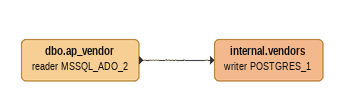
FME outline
dbo.ap_vendor (reader MSSQL_ADO_2)
    -> internal.vendors (writer POSTGRES_1)
internal.vendors (writer POSTGRES_1)
